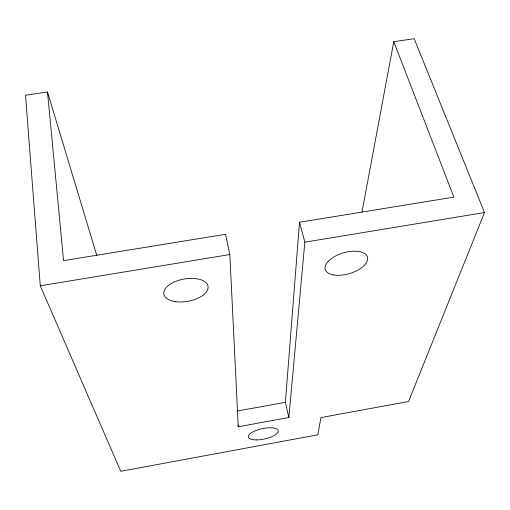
<?xml version="1.0" encoding="UTF-8"?>
<svg xmlns="http://www.w3.org/2000/svg" width="510" height="510" viewBox="0 0 510 510"><rect width="100%" height="100%" fill="white"/><g stroke="black" fill="none" stroke-linecap="round" stroke-linejoin="round"><path stroke-width="0.76" d="M237.947 425.232L238.246 426.774L288.851 417.518L285.383 402.32L299.504 222.252L453.881 197.128L393.777 41.661L414.171 38.696L484.5 212.549L408.561 401.51L320.93 417.582L317.845 434.813L120.749 471.304L40.271 285.804L25.5 95.217L47.5 92.017L96.855 255.701M288.851 417.518L304.846 242.173L299.504 222.252M361.979 212.064L393.777 41.661M237.596 410.977L285.383 402.32M40.271 285.804L229.838 254.541L225.528 234.288L63.559 260.648L47.5 92.017M304.846 242.173L484.5 212.549M229.838 254.541L238.246 426.774M256.307 439.907A15.3 5.285 -12 0 0 278.326 430.835A15.3 5.285 -12 0 0 255.363 430.752A15.3 5.285 -12 0 0 256.307 439.907M333.604 274.954A22.013 10.793 -16.3 0 0 367.557 259.947A22.013 10.793 -16.3 0 0 337.913 254.866A22.013 10.793 -16.3 0 0 333.604 274.954M175.058 301.55A22.44 11.296 -10 0 0 208.118 287.13A22.44 11.296 -10 0 0 174.618 281.826A22.44 11.296 -10 0 0 175.058 301.55"/></g></svg>
